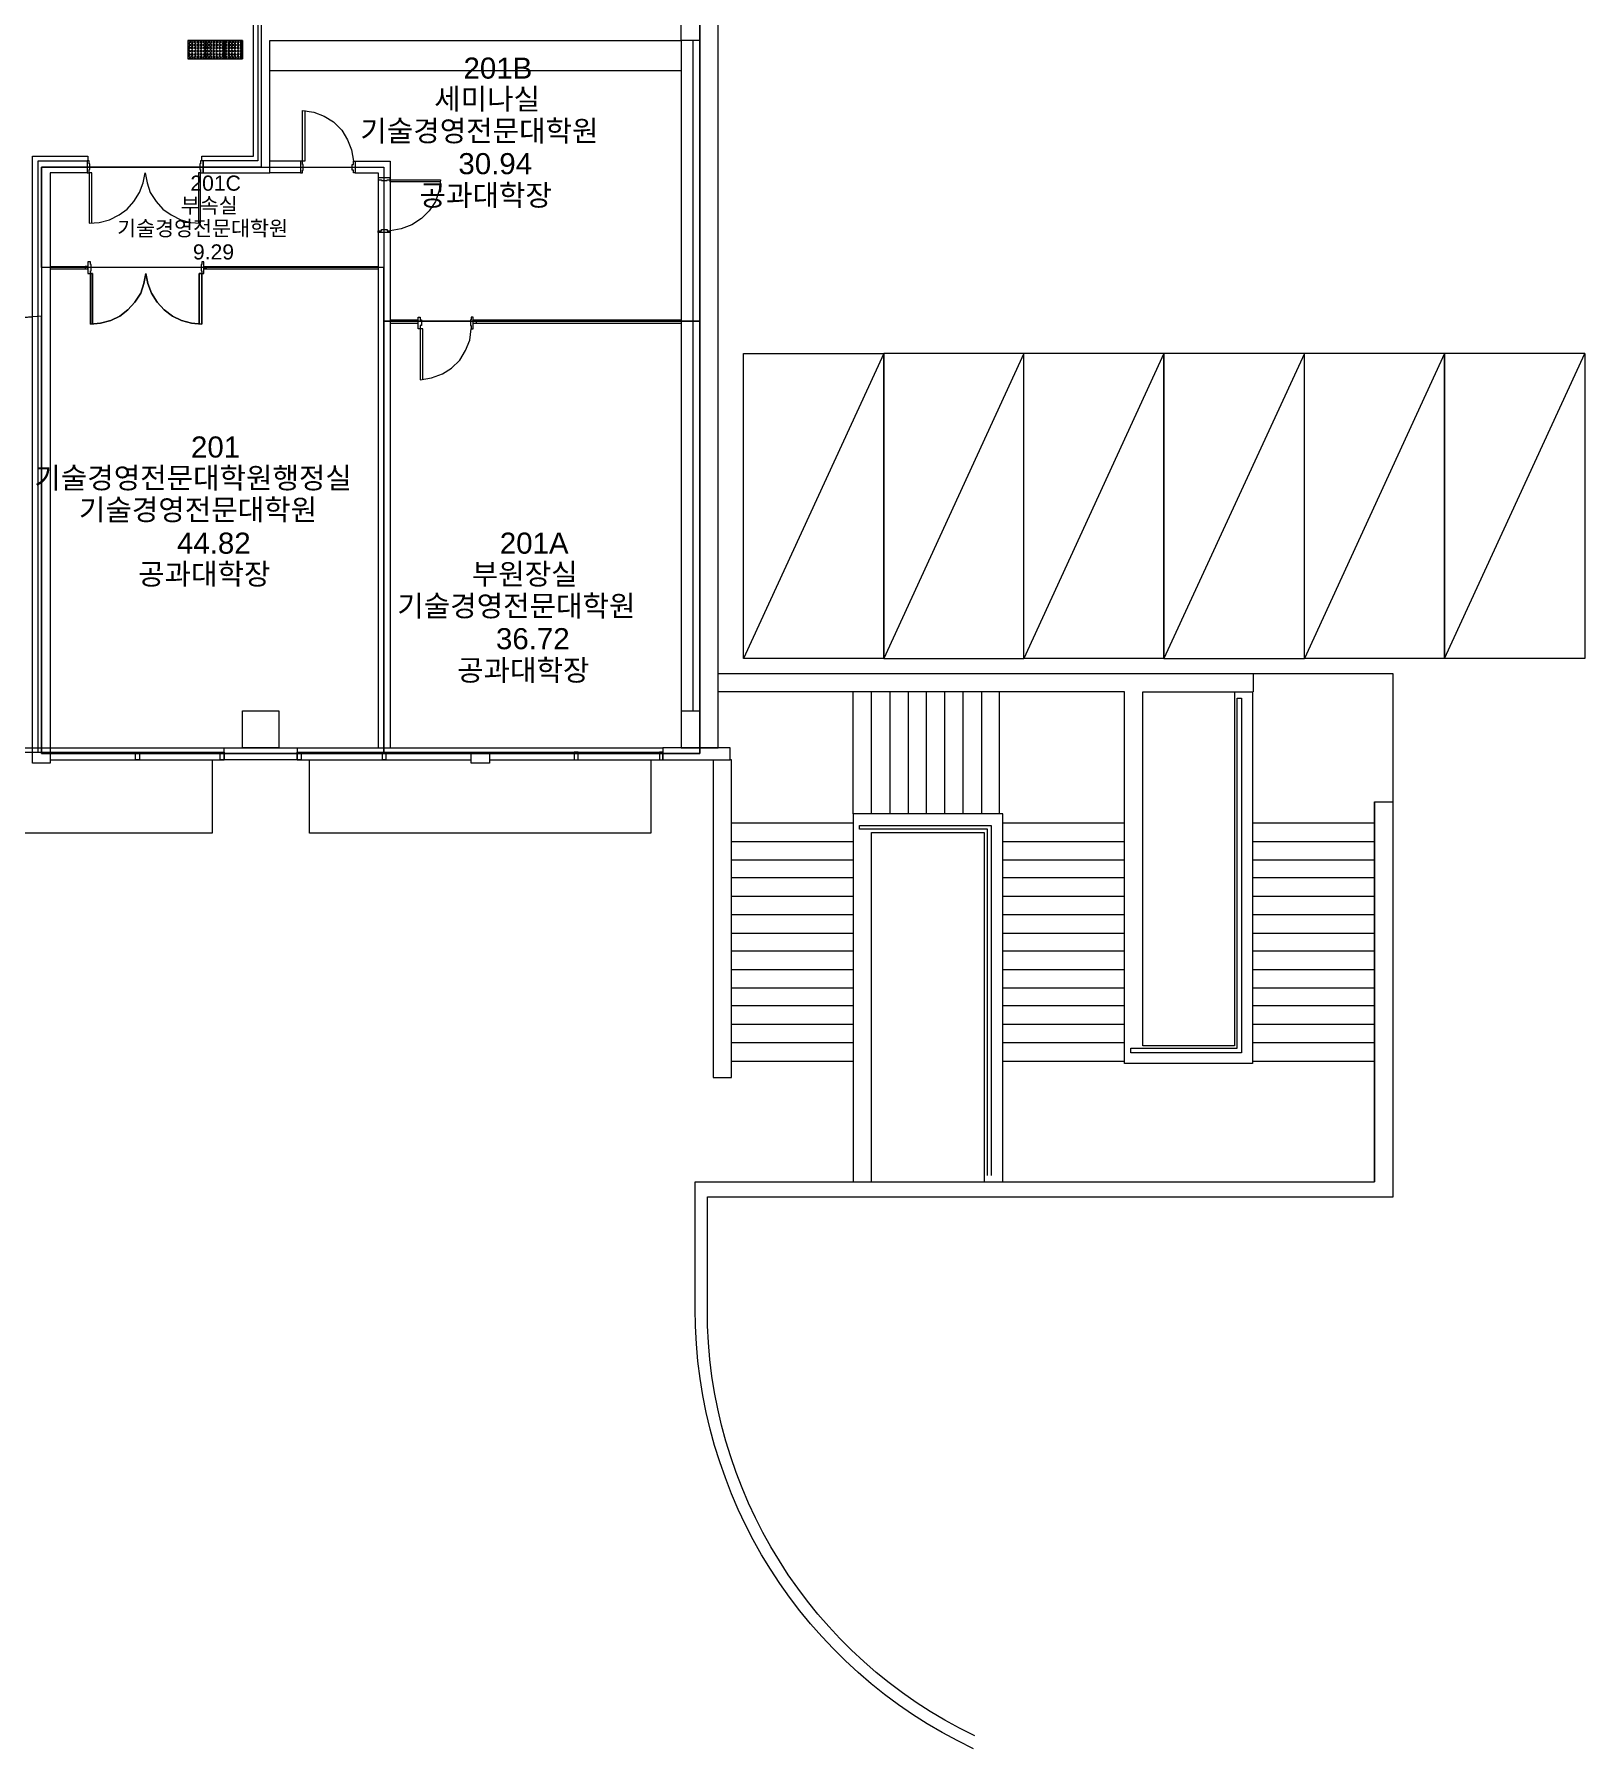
# Model space of a CAD drawing. Header units: millimetres. Extents: x -750 to 104995, y 68 to 66109.
# Drawn here: x 79548 to 104995, y 68 to 28205 of the extents above; entities that cross this region are included whole.
import ezdxf

# ---------------------------------------------------------------- set-up
doc = ezdxf.new("R2010")
doc.units = ezdxf.units.MM
doc.layers.add('PDF_문자', color=7, linetype='Continuous')
doc.layers.add('PDF_형상', color=7, linetype='Continuous')
doc.styles.add('PDF 맑은고딕Semilight', font='Arial.ttf')

msp = doc.modelspace()

# ---------------------------------------------------------------- linework, layer by layer
at = {"layer": 'PDF_형상', "lineweight": 5}
for points in [[(25649, 37458), (54459, 37458), (61461, 37458), (62464, 37458), (66466, 37458), (71858, 37458), (71858, 38754), (71858, 42150), (76059, 41408), (76059, 38754), (76059, 37458), (78860, 37458), (82862, 37458), (84921, 37458), (84921, 34020), (84921, 28502), (90470, 28502), (90470, 24448), (90470, 16401), (85287, 16401), (79665, 16401), (79665, 23581), (79675, 23581)], [(90167, 17102), (90470, 17102), (90470, 28105), (90167, 28105), (90167, 28398), (85067, 28398), (83218, 28398), (83218, 28701), (84764, 28701), (84764, 37301), (82967, 37301), (82967, 33905)], [(82298, 26130), (82298, 26203), (83144, 26203), (83144, 29777), (83312, 29777), (83312, 29704)], [(83312, 28701), (83312, 29704), (83218, 29704), (83218, 28701), (83218, 28398), (83218, 26130), (82319, 26130), (82319, 25932), (83416, 25932)], [(83918, 25932), (83416, 25932), (83416, 28105), (90167, 28105), (90167, 17102), (90167, 16495), (90773, 16495), (90773, 17102), (90773, 28701)], [(83270, 28502), (83270, 26026), (79665, 26026), (79665, 23581), (78734, 23507), (77804, 23486), (76874, 23497), (75944, 23549), (75025, 23654), (74105, 23790), (73196, 23967), (72287, 24197), (73175, 23978), (74063, 23800), (74973, 23654), (75871, 23560), (76780, 23497), (77690, 23486), (78609, 23507), (79518, 23570)], [(82664, 28105), (82361, 28105), (82068, 28105), (82068, 27802), (82361, 27802), (82664, 27802)], [(82089, 28074), (82099, 28074)], [(82089, 28032), (82099, 28032)], [(82089, 27980), (82099, 27980)], [(82089, 27928), (82099, 27928)], [(82089, 27875), (82099, 27875)], [(82141, 28074), (82152, 28074)], [(82141, 28032), (82152, 28032)], [(82141, 27980), (82152, 27980)], [(82141, 27928), (82152, 27928)], [(82141, 27875), (82152, 27875)], [(82193, 28074), (82204, 28074)], [(82193, 28032), (82204, 28032)], [(82193, 27980), (82204, 27980)], [(82193, 27928), (82204, 27928)], [(82193, 27875), (82204, 27875)], [(82235, 28074), (82246, 28074)], [(82235, 28032), (82246, 28032)], [(82235, 27980), (82246, 27980)], [(82235, 27928), (82246, 27928)], [(82235, 27875), (82246, 27875)], [(82287, 28074), (82298, 28074)], [(82287, 28032), (82298, 28032)], [(82287, 27980), (82298, 27980)], [(82287, 27928), (82298, 27928)], [(82287, 27875), (82298, 27875)], [(82340, 28074), (82350, 28074)], [(82340, 28032), (82350, 28032)], [(82340, 27980), (82350, 27980)], [(82340, 27928), (82350, 27928)], [(82340, 27875), (82350, 27875)], [(82361, 28105), (82361, 27802), (82361, 28105)], [(82361, 28105), (82361, 27802)], [(82392, 28074), (82402, 28074)], [(82392, 28032), (82402, 28032)], [(82392, 27980), (82402, 27980)], [(82392, 27928), (82402, 27928)], [(82392, 27875), (82402, 27875)], [(82444, 28074), (82455, 28074)], [(82444, 28032), (82455, 28032)], [(82444, 27980), (82455, 27980)], [(82444, 27928), (82455, 27928)], [(82444, 27875), (82455, 27875)], [(82486, 28074), (82496, 28074)], [(82486, 28032), (82496, 28032)], [(82486, 27980), (82496, 27980)], [(82486, 27928), (82496, 27928)], [(82486, 27875), (82496, 27875)], [(82538, 28074), (82549, 28074)], [(82538, 28032), (82549, 28032)], [(82538, 27980), (82549, 27980)], [(82538, 27928), (82549, 27928)], [(82538, 27875), (82549, 27875)], [(82591, 28074), (82601, 28074)], [(82591, 28032), (82601, 28032)], [(82591, 27980), (82601, 27980)], [(82591, 27928), (82601, 27928)], [(82591, 27875), (82601, 27875)], [(82643, 28074), (82653, 28074)], [(82643, 28032), (82653, 28032)], [(82643, 27980), (82653, 27980)], [(82643, 27928), (82653, 27928)], [(82643, 27875), (82653, 27875)], [(82967, 28105), (82664, 28105), (82664, 27802), (82967, 27802)], [(82664, 28105), (82664, 27802), (82664, 28105)], [(82695, 28074), (82705, 28074)], [(82695, 28032), (82705, 28032)], [(82695, 27980), (82705, 27980)], [(82695, 27928), (82705, 27928)], [(82695, 27875), (82705, 27875)], [(82737, 28074), (82747, 28074)], [(82737, 28032), (82747, 28032)], [(82737, 27980), (82747, 27980)], [(82737, 27928), (82747, 27928)], [(82737, 27875), (82747, 27875)], [(82789, 28074), (82800, 28074)], [(82789, 28032), (82800, 28032)], [(82789, 27980), (82800, 27980)], [(82789, 27928), (82800, 27928)], [(82789, 27875), (82800, 27875)], [(82841, 28074), (82852, 28074)], [(82841, 28032), (82852, 28032)], [(82841, 27980), (82852, 27980)], [(82841, 27928), (82852, 27928)], [(82841, 27875), (82852, 27875)], [(82894, 28074), (82904, 28074)], [(82894, 28032), (82904, 28032)], [(82894, 27980), (82904, 27980)], [(82894, 27928), (82904, 27928)], [(82894, 27875), (82904, 27875)], [(82946, 28074), (82956, 28074)], [(82946, 28032), (82956, 28032)], [(82946, 27980), (82956, 27980)], [(82946, 27928), (82956, 27928)], [(82946, 27875), (82956, 27875)], [(82967, 28105), (82967, 27802), (82967, 28105)], [(90365, 17102), (90365, 28105)], [(82089, 27823), (82099, 27823)], [(82141, 27823), (82152, 27823)], [(82193, 27823), (82204, 27823)], [(82235, 27823), (82246, 27823)], [(82287, 27823), (82298, 27823)], [(82340, 27823), (82350, 27823)], [(82392, 27823), (82402, 27823)], [(82444, 27823), (82455, 27823)], [(82486, 27823), (82496, 27823)], [(82538, 27823), (82549, 27823)], [(82591, 27823), (82601, 27823)], [(82643, 27823), (82653, 27823)], [(82695, 27823), (82705, 27823)], [(82737, 27823), (82747, 27823)], [(82789, 27823), (82800, 27823)], [(82841, 27823), (82852, 27823)], [(82894, 27823), (82904, 27823)], [(82946, 27823), (82956, 27823)], [(90167, 27604), (83416, 27604)], [(83991, 26956), (83991, 26120), (83949, 26120), (83949, 26956), (84137, 26925), (84304, 26862), (84461, 26768), (84597, 26632), (84691, 26475), (84754, 26308), (84785, 26120)], [(76665, 16422), (79518, 16422), (79518, 26203), (80427, 26203), (80427, 26130)], [(79612, 16422), (79612, 26130), (80417, 26130), (80417, 25932), (79811, 25932), (79811, 16422), (82664, 16422)], [(79811, 26026), (80417, 26026)], [(80490, 25106), (80490, 25932), (80448, 25932), (80448, 25106), (80615, 25117), (80783, 25158), (80939, 25242), (81075, 25336), (81180, 25462), (81274, 25608), (81337, 25765), (81368, 25932), (81399, 25765), (81451, 25608), (81546, 25462), (81660, 25336), (81796, 25242), (81953, 25158), (82110, 25117), (82277, 25106), (82277, 25932), (82246, 25932), (82246, 25106)], [(83416, 26130), (83949, 26130)], [(84816, 26120), (85391, 26120), (85391, 23382), (85391, 16495)], [(84816, 25932), (85193, 25932), (85193, 23382), (85193, 16495)], [(86217, 25785), (85391, 25785), (85391, 25817), (86217, 25817), (86196, 25639), (86133, 25462), (86029, 25305), (85903, 25179), (85746, 25075), (85569, 25012), (85391, 24981)], [(79811, 24396), (80427, 24396)], [(79811, 24354), (80427, 24354)], [(80386, 24375), (79853, 24375)], [(80427, 24281), (80469, 24281), (80469, 24322), (80480, 24322), (80480, 24427), (80469, 24427), (80469, 24469), (80427, 24469)], [(82329, 24396), (85193, 24396)], [(82329, 24354), (85193, 24354)], [(85193, 24375), (82371, 24375)], [(79665, 23581), (78734, 23507)], [(85391, 23518), (85851, 23518)], [(85391, 23466), (85851, 23466)], [(85924, 22536), (85924, 23372), (85882, 23372), (85882, 22536), (86070, 22567), (86248, 22630), (86394, 22724), (86530, 22859), (86624, 23016), (86697, 23183), (86718, 23372)], [(86750, 23518), (90167, 23518)], [(86750, 23466), (90167, 23466)], [(86802, 23518), (86802, 23466)], [(90167, 23497), (86802, 23497)], [(104995, 22964), (104995, 17958), (102696, 17958), (102696, 22964), (100397, 17958), (100397, 22964), (98088, 17958), (98088, 22964), (95789, 17958), (95789, 22964), (93490, 17958), (93490, 22964), (91191, 17958), (91191, 22964), (93490, 22964), (93490, 17958), (95789, 17958), (95789, 22964), (93490, 22964)], [(98088, 22964), (98088, 17958), (100397, 17958), (100397, 22964), (98088, 22964), (95789, 22964)], [(102696, 22964), (100397, 22964)], [(93490, 17958), (91191, 17958)], [(98088, 17958), (95789, 17958)], [(102696, 17958), (100397, 17958)], [(99551, 17708), (99551, 17415)], [(99248, 17415), (99248, 11605), (97743, 11605), (97743, 17415), (99540, 17415), (99540, 11312), (97440, 11312), (97440, 17415), (90773, 17415)], [(92988, 15409), (92988, 17415)], [(93291, 15409), (93291, 17415)], [(93594, 15409), (93594, 17415)], [(93897, 15409), (93897, 17415)], [(94190, 15409), (94190, 17415)], [(94493, 15409), (94493, 17415)], [(94796, 15409), (94796, 17415)], [(95099, 15409), (95099, 17415)], [(95392, 15409), (95392, 17415)], [(76362, 16495), (76665, 16495), (82664, 16495), (82967, 16495)], [(83562, 16495), (83865, 16495), (89864, 16495)], [(83865, 16422), (86718, 16422)], [(87021, 16422), (89864, 16422)], [(90689, 16297), (90689, 11082), (90992, 11082), (90992, 16297), (90971, 16297), (90971, 16495), (89864, 16495), (89864, 16297), (90971, 16297)], [(82465, 16297), (82465, 15095), (76864, 15095), (76864, 16297)], [(79811, 16297), (82664, 16297)], [(83865, 16297), (86718, 16297)], [(89665, 16297), (89665, 15095), (84064, 15095), (84064, 16297)], [(87021, 16297), (89864, 16297)], [(101547, 15607), (101850, 15607)], [(90992, 15262), (92988, 15262)], [(95444, 9369), (95444, 15409), (92988, 15409), (92988, 9369)], [(95193, 9473), (95193, 15158), (93093, 15158), (93093, 15221), (95256, 15221), (95256, 9473)], [(95444, 15262), (97440, 15262)], [(97126, 15262), (97147, 15262)], [(99540, 15262), (101547, 15262)], [(90992, 14959), (92988, 14959)], [(93291, 9369), (93291, 15106), (95141, 15106), (95141, 9369)], [(95444, 14959), (97440, 14959)], [(97126, 14959), (97147, 14959)], [(99540, 14959), (101547, 14959)], [(90992, 14656), (92988, 14656)], [(95444, 14656), (97440, 14656)], [(97126, 14656), (97147, 14656)], [(99540, 14656), (101547, 14656)], [(90992, 14364), (92988, 14364)], [(95444, 14364), (97440, 14364)], [(97126, 14364), (97147, 14364)], [(99540, 14364), (101547, 14364)], [(90992, 14061), (92988, 14061)], [(95444, 14061), (97440, 14061)], [(97126, 14061), (97147, 14061)], [(99540, 14061), (101547, 14061)], [(90992, 13758), (92988, 13758)], [(95444, 13758), (97440, 13758)], [(97126, 13758), (97147, 13758)], [(99540, 13758), (101547, 13758)], [(90992, 13455), (92988, 13455)], [(95444, 13455), (97440, 13455)], [(97126, 13455), (97147, 13455)], [(99540, 13455), (101547, 13455)], [(90992, 13162), (92988, 13162)], [(95444, 13162), (97440, 13162)], [(97126, 13162), (97147, 13162)], [(99540, 13162), (101547, 13162)], [(90992, 12859), (92988, 12859)], [(95444, 12859), (97440, 12859)], [(97126, 12859), (97147, 12859)], [(99540, 12859), (101547, 12859)], [(90992, 12556), (92988, 12556)], [(95444, 12556), (97440, 12556)], [(97126, 12556), (97147, 12556)], [(99540, 12556), (101547, 12556)], [(90992, 12263), (92988, 12263)], [(95444, 12263), (97440, 12263)], [(97126, 12263), (97147, 12263)], [(99540, 12263), (101547, 12263)], [(90992, 11960), (92988, 11960)], [(95444, 11960), (97440, 11960)], [(97126, 11960), (97147, 11960)], [(99540, 11960), (101547, 11960)], [(90992, 11657), (92988, 11657)], [(95444, 11657), (97440, 11657)], [(97126, 11657), (97147, 11657)], [(99540, 11657), (101547, 11657)], [(90992, 11354), (92988, 11354)], [(95444, 11354), (97440, 11354)], [(99540, 11354), (101547, 11354)]]:
    msp.add_lwpolyline(points, dxfattribs=at)
for points in [[(83270, 26026), (85287, 26026), (85287, 23497), (90470, 23497), (90470, 28502), (83270, 28502)], [(82110, 28074), (82099, 28095), (82089, 28095), (82078, 28095), (82068, 28074), (82078, 28064), (82089, 28064), (82099, 28064)], [(82110, 28032), (82099, 28043), (82089, 28043), (82078, 28043), (82068, 28032), (82078, 28011), (82089, 28011), (82099, 28011)], [(82110, 27980), (82099, 27990), (82089, 27990), (82078, 27990), (82068, 27980), (82078, 27970), (82089, 27959), (82099, 27970)], [(82110, 27928), (82099, 27938), (82089, 27949), (82078, 27938), (82068, 27928), (82078, 27917), (82089, 27907), (82099, 27917)], [(82110, 27875), (82099, 27886), (82089, 27896), (82078, 27886), (82068, 27875), (82078, 27865), (82089, 27865), (82099, 27865)], [(82162, 28074), (82152, 28095), (82141, 28095), (82131, 28095), (82120, 28074), (82131, 28064), (82141, 28064), (82152, 28064)], [(82162, 28032), (82152, 28043), (82141, 28043), (82131, 28043), (82120, 28032), (82131, 28011), (82141, 28011), (82152, 28011)], [(82162, 27980), (82152, 27990), (82141, 27990), (82131, 27990), (82120, 27980), (82131, 27970), (82141, 27959), (82152, 27970)], [(82162, 27928), (82152, 27938), (82141, 27949), (82131, 27938), (82120, 27928), (82131, 27917), (82141, 27907), (82152, 27917)], [(82162, 27875), (82152, 27886), (82141, 27896), (82131, 27886), (82120, 27875), (82131, 27865), (82141, 27865), (82152, 27865)], [(82204, 28074), (82204, 28095), (82193, 28095), (82183, 28095), (82173, 28074), (82183, 28064), (82193, 28064), (82204, 28064)], [(82204, 28032), (82204, 28043), (82193, 28043), (82183, 28043), (82173, 28032), (82183, 28011), (82193, 28011), (82204, 28011)], [(82204, 27980), (82204, 27990), (82193, 27990), (82183, 27990), (82173, 27980), (82183, 27970), (82193, 27959), (82204, 27970)], [(82204, 27928), (82204, 27938), (82193, 27949), (82183, 27938), (82173, 27928), (82183, 27917), (82193, 27907), (82204, 27917)], [(82204, 27875), (82204, 27886), (82193, 27896), (82183, 27886), (82173, 27875), (82183, 27865), (82193, 27865), (82204, 27865)], [(82256, 28074), (82256, 28095), (82235, 28095), (82225, 28095), (82225, 28074), (82225, 28064), (82235, 28064), (82256, 28064)], [(82256, 28032), (82256, 28043), (82235, 28043), (82225, 28043), (82225, 28032), (82225, 28011), (82235, 28011), (82256, 28011)], [(82256, 27980), (82256, 27990), (82235, 27990), (82225, 27990), (82225, 27980), (82225, 27970), (82235, 27959), (82256, 27970)], [(82256, 27928), (82256, 27938), (82235, 27949), (82225, 27938), (82225, 27928), (82225, 27917), (82235, 27907), (82256, 27917)], [(82256, 27875), (82256, 27886), (82235, 27896), (82225, 27886), (82225, 27875), (82225, 27865), (82235, 27865), (82256, 27865)], [(82308, 28074), (82298, 28095), (82287, 28095), (82277, 28095), (82277, 28074), (82277, 28064), (82287, 28064), (82298, 28064)], [(82308, 28032), (82298, 28043), (82287, 28043), (82277, 28043), (82277, 28032), (82277, 28011), (82287, 28011), (82298, 28011)], [(82308, 27980), (82298, 27990), (82287, 27990), (82277, 27990), (82277, 27980), (82277, 27970), (82287, 27959), (82298, 27970)], [(82308, 27928), (82298, 27938), (82287, 27949), (82277, 27938), (82277, 27928), (82277, 27917), (82287, 27907), (82298, 27917)], [(82308, 27875), (82298, 27886), (82287, 27896), (82277, 27886), (82277, 27875), (82277, 27865), (82287, 27865), (82298, 27865)], [(82361, 28074), (82350, 28095), (82340, 28095), (82329, 28095), (82319, 28074), (82329, 28064), (82340, 28064), (82350, 28064)], [(82361, 28032), (82350, 28043), (82340, 28043), (82329, 28043), (82319, 28032), (82329, 28011), (82340, 28011), (82350, 28011)], [(82361, 27980), (82350, 27990), (82340, 27990), (82329, 27990), (82319, 27980), (82329, 27970), (82340, 27959), (82350, 27970)], [(82361, 27928), (82350, 27938), (82340, 27949), (82329, 27938), (82319, 27928), (82329, 27917), (82340, 27907), (82350, 27917)], [(82361, 27875), (82350, 27886), (82340, 27896), (82329, 27886), (82319, 27875), (82329, 27865), (82340, 27865), (82350, 27865)], [(82413, 28074), (82402, 28095), (82392, 28095), (82382, 28095), (82371, 28074), (82382, 28064), (82392, 28064), (82402, 28064)], [(82413, 28032), (82402, 28043), (82392, 28043), (82382, 28043), (82371, 28032), (82382, 28011), (82392, 28011), (82402, 28011)], [(82413, 27980), (82402, 27990), (82392, 27990), (82382, 27990), (82371, 27980), (82382, 27970), (82392, 27959), (82402, 27970)], [(82413, 27928), (82402, 27938), (82392, 27949), (82382, 27938), (82371, 27928), (82382, 27917), (82392, 27907), (82402, 27917)], [(82413, 27875), (82402, 27886), (82392, 27896), (82382, 27886), (82371, 27875), (82382, 27865), (82392, 27865), (82402, 27865)], [(82455, 28074), (82455, 28095), (82444, 28095), (82423, 28095), (82423, 28074), (82423, 28064), (82444, 28064), (82455, 28064)], [(82455, 28032), (82455, 28043), (82444, 28043), (82423, 28043), (82423, 28032), (82423, 28011), (82444, 28011), (82455, 28011)], [(82455, 27980), (82455, 27990), (82444, 27990), (82423, 27990), (82423, 27980), (82423, 27970), (82444, 27959), (82455, 27970)], [(82455, 27928), (82455, 27938), (82444, 27949), (82423, 27938), (82423, 27928), (82423, 27917), (82444, 27907), (82455, 27917)], [(82455, 27875), (82455, 27886), (82444, 27896), (82423, 27886), (82423, 27875), (82423, 27865), (82444, 27865), (82455, 27865)], [(82507, 28074), (82507, 28095), (82486, 28095), (82476, 28095), (82476, 28074), (82476, 28064), (82486, 28064), (82507, 28064)], [(82507, 28032), (82507, 28043), (82486, 28043), (82476, 28043), (82476, 28032), (82476, 28011), (82486, 28011), (82507, 28011)], [(82507, 27980), (82507, 27990), (82486, 27990), (82476, 27990), (82476, 27980), (82476, 27970), (82486, 27959), (82507, 27970)], [(82507, 27928), (82507, 27938), (82486, 27949), (82476, 27938), (82476, 27928), (82476, 27917), (82486, 27907), (82507, 27917)], [(82507, 27875), (82507, 27886), (82486, 27896), (82476, 27886), (82476, 27875), (82476, 27865), (82486, 27865), (82507, 27865)], [(82559, 28074), (82549, 28095), (82538, 28095), (82528, 28095), (82528, 28074), (82528, 28064), (82538, 28064), (82549, 28064)], [(82559, 28032), (82549, 28043), (82538, 28043), (82528, 28043), (82528, 28032), (82528, 28011), (82538, 28011), (82549, 28011)], [(82559, 27980), (82549, 27990), (82538, 27990), (82528, 27990), (82528, 27980), (82528, 27970), (82538, 27959), (82549, 27970)], [(82559, 27928), (82549, 27938), (82538, 27949), (82528, 27938), (82528, 27928), (82528, 27917), (82538, 27907), (82549, 27917)], [(82559, 27875), (82549, 27886), (82538, 27896), (82528, 27886), (82528, 27875), (82528, 27865), (82538, 27865), (82549, 27865)], [(82611, 28074), (82601, 28095), (82591, 28095), (82580, 28095), (82570, 28074), (82580, 28064), (82591, 28064), (82601, 28064)], [(82611, 28032), (82601, 28043), (82591, 28043), (82580, 28043), (82570, 28032), (82580, 28011), (82591, 28011), (82601, 28011)], [(82611, 27980), (82601, 27990), (82591, 27990), (82580, 27990), (82570, 27980), (82580, 27970), (82591, 27959), (82601, 27970)], [(82611, 27928), (82601, 27938), (82591, 27949), (82580, 27938), (82570, 27928), (82580, 27917), (82591, 27907), (82601, 27917)], [(82611, 27875), (82601, 27886), (82591, 27896), (82580, 27886), (82570, 27875), (82580, 27865), (82591, 27865), (82601, 27865)], [(82653, 28074), (82653, 28095), (82643, 28095), (82632, 28095), (82622, 28074), (82632, 28064), (82643, 28064), (82653, 28064)], [(82653, 28032), (82653, 28043), (82643, 28043), (82632, 28043), (82622, 28032), (82632, 28011), (82643, 28011), (82653, 28011)], [(82653, 27980), (82653, 27990), (82643, 27990), (82632, 27990), (82622, 27980), (82632, 27970), (82643, 27959), (82653, 27970)], [(82653, 27928), (82653, 27938), (82643, 27949), (82632, 27938), (82622, 27928), (82632, 27917), (82643, 27907), (82653, 27917)], [(82653, 27875), (82653, 27886), (82643, 27896), (82632, 27886), (82622, 27875), (82632, 27865), (82643, 27865), (82653, 27865)], [(82705, 28074), (82705, 28095), (82695, 28095), (82674, 28095), (82674, 28074), (82674, 28064), (82695, 28064), (82705, 28064)], [(82705, 28032), (82705, 28043), (82695, 28043), (82674, 28043), (82674, 28032), (82674, 28011), (82695, 28011), (82705, 28011)], [(82705, 27980), (82705, 27990), (82695, 27990), (82674, 27990), (82674, 27980), (82674, 27970), (82695, 27959), (82705, 27970)], [(82705, 27928), (82705, 27938), (82695, 27949), (82674, 27938), (82674, 27928), (82674, 27917), (82695, 27907), (82705, 27917)], [(82705, 27875), (82705, 27886), (82695, 27896), (82674, 27886), (82674, 27875), (82674, 27865), (82695, 27865), (82705, 27865)], [(82758, 28074), (82758, 28095), (82737, 28095), (82726, 28095), (82726, 28074), (82726, 28064), (82737, 28064), (82758, 28064)], [(82758, 28032), (82758, 28043), (82737, 28043), (82726, 28043), (82726, 28032), (82726, 28011), (82737, 28011), (82758, 28011)], [(82758, 27980), (82758, 27990), (82737, 27990), (82726, 27990), (82726, 27980), (82726, 27970), (82737, 27959), (82758, 27970)], [(82758, 27928), (82758, 27938), (82737, 27949), (82726, 27938), (82726, 27928), (82726, 27917), (82737, 27907), (82758, 27917)], [(82758, 27875), (82758, 27886), (82737, 27896), (82726, 27886), (82726, 27875), (82726, 27865), (82737, 27865), (82758, 27865)], [(82810, 28074), (82800, 28095), (82789, 28095), (82779, 28095), (82768, 28074), (82779, 28064), (82789, 28064), (82800, 28064)], [(82810, 28032), (82800, 28043), (82789, 28043), (82779, 28043), (82768, 28032), (82779, 28011), (82789, 28011), (82800, 28011)], [(82810, 27980), (82800, 27990), (82789, 27990), (82779, 27990), (82768, 27980), (82779, 27970), (82789, 27959), (82800, 27970)], [(82810, 27928), (82800, 27938), (82789, 27949), (82779, 27938), (82768, 27928), (82779, 27917), (82789, 27907), (82800, 27917)], [(82810, 27875), (82800, 27886), (82789, 27896), (82779, 27886), (82768, 27875), (82779, 27865), (82789, 27865), (82800, 27865)], [(82862, 28074), (82852, 28095), (82841, 28095), (82831, 28095), (82820, 28074), (82831, 28064), (82841, 28064), (82852, 28064)], [(82862, 28032), (82852, 28043), (82841, 28043), (82831, 28043), (82820, 28032), (82831, 28011), (82841, 28011), (82852, 28011)], [(82862, 27980), (82852, 27990), (82841, 27990), (82831, 27990), (82820, 27980), (82831, 27970), (82841, 27959), (82852, 27970)], [(82862, 27928), (82852, 27938), (82841, 27949), (82831, 27938), (82820, 27928), (82831, 27917), (82841, 27907), (82852, 27917)], [(82862, 27875), (82852, 27886), (82841, 27896), (82831, 27886), (82820, 27875), (82831, 27865), (82841, 27865), (82852, 27865)], [(82904, 28074), (82904, 28095), (82894, 28095), (82883, 28095), (82873, 28074), (82883, 28064), (82894, 28064), (82904, 28064)], [(82904, 28032), (82904, 28043), (82894, 28043), (82883, 28043), (82873, 28032), (82883, 28011), (82894, 28011), (82904, 28011)], [(82904, 27980), (82904, 27990), (82894, 27990), (82883, 27990), (82873, 27980), (82883, 27970), (82894, 27959), (82904, 27970)], [(82904, 27928), (82904, 27938), (82894, 27949), (82883, 27938), (82873, 27928), (82883, 27917), (82894, 27907), (82904, 27917)], [(82904, 27875), (82904, 27886), (82894, 27896), (82883, 27886), (82873, 27875), (82883, 27865), (82894, 27865), (82904, 27865)], [(82956, 28074), (82956, 28095), (82946, 28095), (82925, 28095), (82925, 28074), (82925, 28064), (82946, 28064), (82956, 28064)], [(82956, 28032), (82956, 28043), (82946, 28043), (82925, 28043), (82925, 28032), (82925, 28011), (82946, 28011), (82956, 28011)], [(82956, 27980), (82956, 27990), (82946, 27990), (82925, 27990), (82925, 27980), (82925, 27970), (82946, 27959), (82956, 27970)], [(82956, 27928), (82956, 27938), (82946, 27949), (82925, 27938), (82925, 27928), (82925, 27917), (82946, 27907), (82956, 27917)], [(82956, 27875), (82956, 27886), (82946, 27896), (82925, 27886), (82925, 27875), (82925, 27865), (82946, 27865), (82956, 27865)], [(82110, 27823), (82099, 27844), (82089, 27844), (82078, 27844), (82068, 27823), (82078, 27813), (82089, 27813), (82099, 27813)], [(82162, 27823), (82152, 27844), (82141, 27844), (82131, 27844), (82120, 27823), (82131, 27813), (82141, 27813), (82152, 27813)], [(82204, 27823), (82204, 27844), (82193, 27844), (82183, 27844), (82173, 27823), (82183, 27813), (82193, 27813), (82204, 27813)], [(82256, 27823), (82256, 27844), (82235, 27844), (82225, 27844), (82225, 27823), (82225, 27813), (82235, 27813), (82256, 27813)], [(82308, 27823), (82298, 27844), (82287, 27844), (82277, 27844), (82277, 27823), (82277, 27813), (82287, 27813), (82298, 27813)], [(82361, 27823), (82350, 27844), (82340, 27844), (82329, 27844), (82319, 27823), (82329, 27813), (82340, 27813), (82350, 27813)], [(82413, 27823), (82402, 27844), (82392, 27844), (82382, 27844), (82371, 27823), (82382, 27813), (82392, 27813), (82402, 27813)], [(82455, 27823), (82455, 27844), (82444, 27844), (82423, 27844), (82423, 27823), (82423, 27813), (82444, 27813), (82455, 27813)], [(82507, 27823), (82507, 27844), (82486, 27844), (82476, 27844), (82476, 27823), (82476, 27813), (82486, 27813), (82507, 27813)], [(82559, 27823), (82549, 27844), (82538, 27844), (82528, 27844), (82528, 27823), (82528, 27813), (82538, 27813), (82549, 27813)], [(82611, 27823), (82601, 27844), (82591, 27844), (82580, 27844), (82570, 27823), (82580, 27813), (82591, 27813), (82601, 27813)], [(82653, 27823), (82653, 27844), (82643, 27844), (82632, 27844), (82622, 27823), (82632, 27813), (82643, 27813), (82653, 27813)], [(82705, 27823), (82705, 27844), (82695, 27844), (82674, 27844), (82674, 27823), (82674, 27813), (82695, 27813), (82705, 27813)], [(82758, 27823), (82758, 27844), (82737, 27844), (82726, 27844), (82726, 27823), (82726, 27813), (82737, 27813), (82758, 27813)], [(82810, 27823), (82800, 27844), (82789, 27844), (82779, 27844), (82768, 27823), (82779, 27813), (82789, 27813), (82800, 27813)], [(82862, 27823), (82852, 27844), (82841, 27844), (82831, 27844), (82820, 27823), (82831, 27813), (82841, 27813), (82852, 27813)], [(82904, 27823), (82904, 27844), (82894, 27844), (82883, 27844), (82873, 27823), (82883, 27813), (82894, 27813), (82904, 27813)], [(82956, 27823), (82956, 27844), (82946, 27844), (82925, 27844), (82925, 27823), (82925, 27813), (82946, 27813), (82956, 27813)], [(79665, 26026), (85287, 26026), (85287, 24375), (79665, 24375)], [(80417, 25932), (80448, 25932), (80448, 25984), (80459, 25984), (80459, 26078), (80448, 26078), (80448, 26130), (80417, 26130)], [(82319, 25932), (82319, 26130), (82277, 26130), (82277, 26078), (82267, 26078), (82267, 25984), (82277, 25984), (82277, 25932)], [(83918, 26120), (83918, 25932), (83949, 25932), (83949, 25974), (83959, 25974), (83959, 26068), (83949, 26068), (83949, 26120)], [(84816, 26120), (84816, 25932), (84785, 25932), (84785, 25974), (84764, 25974), (84764, 26068), (84785, 26068), (84785, 26120)], [(85391, 25848), (85193, 25848), (85193, 25817), (85245, 25817), (85245, 25806), (85339, 25806), (85339, 25817), (85391, 25817)], [(85391, 24949), (85193, 24949), (85193, 24981), (85245, 24981), (85245, 25002), (85339, 25002), (85339, 24981), (85391, 24981)], [(79665, 23581), (79665, 16401), (85287, 16401), (85287, 24375), (79665, 24375)], [(80427, 24396), (80386, 24396), (80386, 24354), (80427, 24354)], [(80427, 24281), (80469, 24281), (80469, 24322), (80480, 24322), (80480, 24427), (80469, 24427), (80469, 24469), (80427, 24469)], [(80427, 24281), (80469, 24281), (80469, 24322), (80480, 24322), (80480, 24427), (80469, 24427), (80469, 24469), (80427, 24469)], [(80427, 24281), (80469, 24281), (80469, 24322), (80480, 24322), (80480, 24427), (80469, 24427), (80469, 24469), (80427, 24469)], [(80501, 24281), (80469, 24281)], [(80501, 23445), (80501, 24281), (80469, 24281), (80469, 23445), (80636, 23466), (80804, 23507), (80950, 23581), (81086, 23685), (81201, 23810), (81295, 23957), (81347, 24113), (81378, 24281), (81410, 24113), (81472, 23957), (81566, 23810), (81681, 23685), (81817, 23581), (81964, 23507), (82131, 23466), (82298, 23445), (82298, 24281), (82256, 24281), (82256, 23445), (82256, 24281), (82298, 24281), (82298, 23445), (82131, 23466), (81964, 23507), (81817, 23581), (81681, 23685), (81566, 23810), (81472, 23957), (81410, 24113), (81378, 24281), (81347, 24113), (81295, 23957), (81201, 23810), (81086, 23685), (80950, 23581), (80804, 23507), (80636, 23466), (80469, 23445), (80469, 24281), (80501, 24281)], [(82256, 24281), (82298, 24281)], [(82329, 24281), (82329, 24469), (82298, 24469), (82298, 24427), (82287, 24427), (82287, 24322), (82298, 24322), (82298, 24281)], [(82329, 24281), (82329, 24469), (82298, 24469), (82298, 24427), (82287, 24427), (82287, 24322), (82298, 24322), (82298, 24281)], [(82329, 24281), (82329, 24469), (82298, 24469), (82298, 24427), (82287, 24427), (82287, 24322), (82298, 24322), (82298, 24281)], [(82329, 24281), (82329, 24469), (82298, 24469), (82298, 24427), (82287, 24427), (82287, 24322), (82298, 24322), (82298, 24281)], [(82329, 24396), (82371, 24396), (82371, 24354), (82329, 24354)], [(85287, 16401), (90470, 16401), (90470, 23497), (85287, 23497)], [(85851, 23372), (85851, 23560), (85882, 23560), (85882, 23518), (85903, 23518), (85903, 23424), (85882, 23424), (85882, 23372)], [(86750, 23372), (86750, 23560), (86718, 23560), (86718, 23518), (86708, 23518), (86708, 23424), (86718, 23424), (86718, 23372)], [(102696, 22964), (102696, 17958), (104995, 22964)], [(99290, 11563), (99290, 17311), (99363, 17311), (99363, 11490), (97544, 11490), (97544, 11563)], [(82967, 17102), (83562, 17102), (83562, 16495), (82967, 16495)], [(79748, 16245), (79518, 16245), (79518, 16422), (79811, 16422), (79811, 16245)], [(81274, 16297), (81211, 16297), (81211, 16422), (81274, 16422)], [(82664, 16297), (82601, 16297), (82601, 16422), (82664, 16422)], [(83865, 16495), (83865, 16297), (82664, 16297), (82664, 16495)], [(83928, 16297), (83865, 16297), (83865, 16422), (83928, 16422)], [(85318, 16297), (85266, 16297), (85266, 16422), (85318, 16422)], [(86802, 16245), (86718, 16245), (86718, 16422), (87021, 16422), (87021, 16245)], [(88411, 16297), (88474, 16297), (88474, 16422), (88411, 16422)], [(89811, 16297), (89864, 16297), (89864, 16422), (89811, 16422)]]:
    msp.add_lwpolyline(points, close=True, dxfattribs=at)
for points in [[(94984, 277, -0.288832), (90595, 7289), (90595, 9128), (95820, 9128), (101850, 9128), (101850, 17708), (90773, 17708)], [(94963, 68, -0.290806), (90397, 7289), (90397, 9369), (101547, 9369), (101547, 15607), (101547, 9369)]]:
    msp.add_lwpolyline(points, format="xyb", dxfattribs=at)

# ---------------------------------------------------------------- texts
at = {"layer": 'PDF_문자', "attachment_point": 4, "style": 'PDF 맑은고딕Semilight'}
for s, insert, char_height in [('201B', (86593, 27647), 346.1), ('세미나실', (86112, 27124), 346.1), ('기술경영전문대학원', (84900, 26602), 346.1), ('30.94', (86509, 26079), 346.1), ('201C', (82110, 25760), 248.3), ('공과대학장', (85872, 25546), 346.1), ('부속실', (81953, 25384), 248.3), ('기술경영전문대학원', (80908, 25007), 248.3), ('9.29', (82152, 24631), 248.3), ('201', (82120, 21429), 346.1), ('기술경영전문대학원행정실', (79549, 20906), 346.1), ('기술경영전문대학원', (80281, 20384), 346.1), ('44.82', (81890, 19851), 346.1), ('201A', (87189, 19851), 346.1), ('공과대학장', (81253, 19328), 346.1), ('부원장실', (86729, 19328), 346.1), ('기술경영전문대학원', (85506, 18806), 346.1), ('36.72', (87126, 18283), 346.1), ('공과대학장', (86488, 17751), 346.1)]:
    msp.add_mtext(s, dxfattribs=dict(at, insert=insert, char_height=char_height))

doc.saveas('drawing.dxf')
